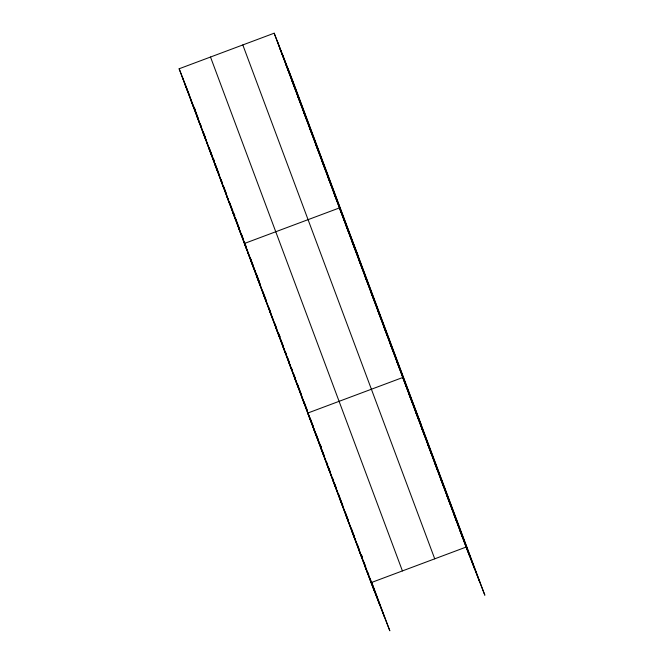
<?xml version="1.0" encoding="UTF-8"?>
<svg xmlns="http://www.w3.org/2000/svg" width="664" height="664" viewBox="0 0 664 664"><rect width="100%" height="100%" fill="white"/><g stroke="black" fill="none" stroke-linecap="round" stroke-linejoin="round"><path stroke-width="1" d="M371.533 581.813L389.826 630.8L371.06 582.66L179.139 68.774L274.174 33.2L292.94 81.34L484.861 595.226L466.086 547.086L274.174 33.2M371.06 582.66L466.086 547.086M280.108 49.086L283.262 57.187M286.035 64.964L289.197 73.073M291.969 80.85L295.131 88.951M297.904 96.736L301.058 104.837M303.83 112.623L306.992 120.723M309.764 128.501L312.927 136.601M315.699 144.387L318.853 152.488M321.625 160.273L324.787 168.374M327.559 176.151L330.722 184.252M333.494 192.037L336.648 200.138M358.195 256.063L339.428 207.923L244.393 243.489L247.199 250.693L206.38 141.341M345.761 224.88L348.915 232.981M352.094 241.837L355.248 249.938M358.427 258.794L361.581 266.895M364.76 275.751L367.914 283.86M371.093 292.716L374.247 300.817M377.426 309.673L380.58 317.774M383.759 326.63L386.913 334.731M390.092 343.587L393.246 351.688M396.425 360.544L399.579 368.644M421.524 425.649L402.757 377.501L307.722 413.074L317.027 436.945M409.09 394.466L412.253 402.567M415.423 411.423L418.586 419.523M421.756 428.38L424.918 436.48M428.089 445.336L431.251 453.437M434.422 462.293L437.584 470.394M440.755 479.25L443.917 487.351M447.088 496.207L450.25 504.316M453.421 513.172L456.583 521.273M459.754 530.129L462.916 538.23M179.139 68.774L183.588 80.178M183.911 81L184.874 83.481M185.198 84.303L186.161 86.785M186.484 87.606L187.447 90.088M188.775 93.491L187.779 90.935L193.382 105.966M194.046 107.004L195.017 109.485M185.073 84.652L188.227 92.752M191.008 100.538L194.162 108.639M196.934 116.424L200.096 124.525M202.869 132.302L206.031 140.411L182.301 76.875M208.803 148.188L211.957 156.289M214.729 164.074L217.892 172.175M220.664 179.961L223.826 188.061M226.598 195.838L229.752 203.939M232.524 211.725L235.687 219.826M238.459 227.611L241.621 235.712M248.519 254.071L247.547 251.598L323.551 455.089L320.388 446.988M248.842 254.901L251.415 261.508M251.739 262.33L252.702 264.812M253.034 265.658L255.358 271.618M255.69 272.464L256.686 275.021M257.018 275.867L258.014 278.423L256.262 273.751M258.329 279.245L259.3 281.727M250.726 260.454L253.88 268.555M257.059 277.411L260.213 285.512M263.392 294.368L266.554 302.469M269.725 311.325L272.887 319.425M276.058 328.282L279.22 336.382M282.391 345.238L285.553 353.339M288.724 362.204L291.886 370.304M295.057 379.161L298.219 387.261M301.39 396.118L304.552 404.218M317.359 437.792L318.355 440.348M318.687 441.195L319.683 443.751M320.015 444.598L321.011 447.154M314.055 430.031L317.218 438.132M326.721 463.945L329.535 471.149L323.899 456.035M333.054 480.91L336.216 489.011M339.387 497.867L342.549 505.968M345.72 514.824L348.882 522.925M352.053 531.781L355.215 539.882M358.386 548.738L361.548 556.839M364.727 565.695L367.881 573.804M287.794 68.126L479.707 582.013M282.482 54.514L474.403 568.401M277.336 41.301L469.249 555.187M242.816 44.936L434.729 558.822M210.505 57.029L402.417 570.915M213.26 158.024L214.314 160.829M233.852 213.152L234.898 215.958M278.996 334.033L280.05 336.856M320.164 444.257L321.218 447.088M361.324 554.49L362.386 557.312M194.502 108.373L198.345 118.648M200.437 124.259L201.482 127.056M203.225 131.729L204.271 134.535M204.62 135.464L205.666 138.27M209.16 147.615L210.206 150.421M210.554 151.35L212.297 156.023M215.094 163.502L216.14 166.299M216.489 167.237L218.929 173.777M221.021 179.38L222.066 182.185M223.818 186.858L226.258 193.398M229.744 202.744L232.89 211.152M235.678 218.622L239.513 228.906M241.613 234.508L243.356 239.181M244.402 241.987L246.145 246.651M250.336 257.864L252.079 262.537M252.428 263.475L253.474 266.272M258.362 279.361L260.471 285.014M262.936 291.612L263.99 294.434M264.347 295.38L266.106 300.087M268.92 307.631L270.68 312.337M274.896 323.642L276.656 328.356M278.772 334.009L279.826 336.831M280.88 339.661L283.345 346.251M285.454 351.903L286.508 354.734M287.562 357.564L289.321 362.27M291.438 367.922L292.492 370.753M293.546 373.575L295.306 378.289M297.414 383.941L301.639 395.246M304.104 401.836L307.266 410.319M310.08 417.855L313.25 426.338M316.064 433.874L318.529 440.464M319.932 444.233L320.994 447.063M322.048 449.885L324.505 456.483M326.622 462.136L327.676 464.966M328.73 467.788L330.489 472.502M332.598 478.155L333.66 480.977M334.714 483.807L336.474 488.513M338.582 494.165L340.341 498.88M340.69 499.818L342.807 505.47M345.272 512.068L346.326 514.899M346.674 515.837L348.434 520.551M351.248 528.087L353.007 532.794M353.364 533.74L354.418 536.562M357.232 544.098L358.992 548.813M361.1 554.465L362.154 557.287M363.913 562.001L365.673 566.716M367.79 572.368L368.844 575.19M369.898 578.02L384.672 617.586M193.73 106.904L222.697 184.451M223.046 185.389L228.623 200.337M228.972 201.275L234.558 216.223M234.907 217.153L266.073 300.609M266.779 302.493L284.366 349.596M284.723 350.542L290.351 365.615M290.699 366.553L297.032 383.518M297.389 384.456L303.016 399.529M303.365 400.475L307.241 410.833M307.938 412.717L309.698 417.432M310.055 418.37L315.682 433.451M316.031 434.389L322.372 451.346M322.721 452.292L348.401 521.066M349.106 522.95L366.702 570.052M367.051 570.999L379.368 603.974M329.883 472.054L374.214 590.761"/></g></svg>
